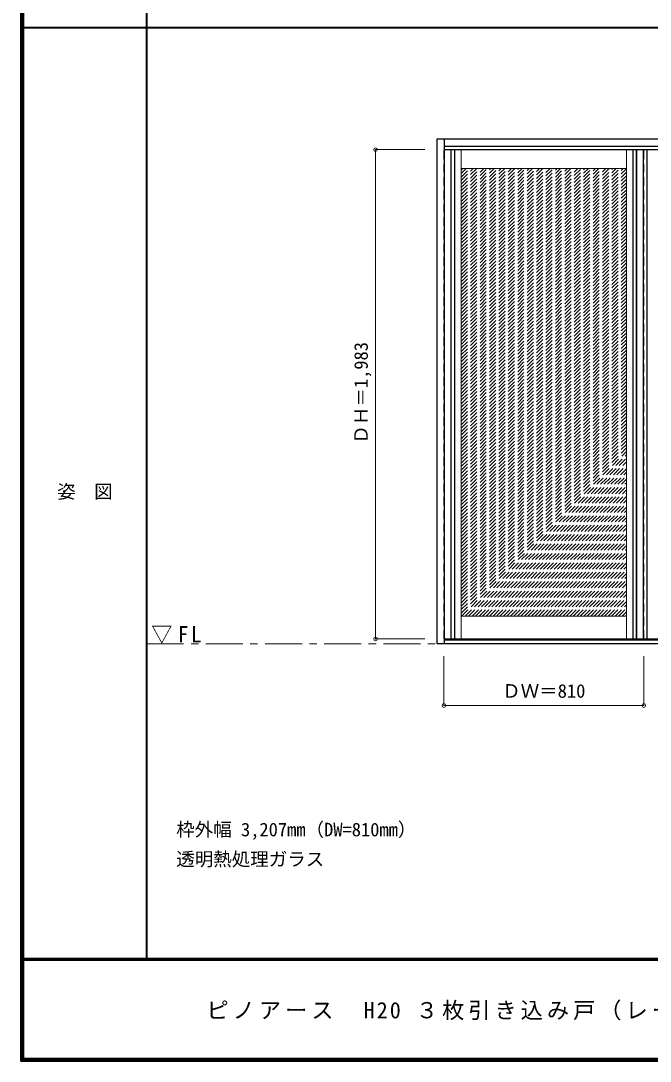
# Model space of a CAD drawing. Units: millimetres, scale not verified. Extents: x -6000 to 5700, y -4307 to 4260.
# Drawn here: x -6000 to -3449, y -4205 to 12 of the extents above; entities that cross this region are included whole.
import ezdxf
from ezdxf.enums import TextEntityAlignment as Align

# ---------------------------------------------------------------- set-up
doc = ezdxf.new("R2010")
doc.units = ezdxf.units.MM
doc.header["$LTSCALE"] = 30
doc.header["$PDMODE"] = 32
doc.header["$PDSIZE"] = 15
doc.linetypes.add('CHAIN1', pattern=[8, 5, -1, 1, -1])
doc.linetypes.add('DASHED1', pattern=[1.8, 1.2, -0.6])
for name, color, linetype, lineweight in [('0-1_通り芯', 7, 'CHAIN1', 18), ('0-2_扉', 3, 'Continuous', 25), ('0-3_仕上げ', 3, 'Continuous', 25), ('0-4_枠', 3, 'Continuous', 25), ('0-B_寸法', 7, 'Continuous', 9), ('0-C_ハッチ', 4, 'DASHED1', 9), ('F-1_枠', 6, 'Continuous', 40)]:
    doc.layers.add(name, color=color, linetype=linetype, lineweight=lineweight)
doc.layers.add('0-A_文字', color=7, linetype='Continuous')
doc.layers.add('F-A_文字', color=7, linetype='Continuous')
doc.styles.add('ＭＳ ゴシック', font='')
doc.styles.get('ＭＳ ゴシック').set_extended_font_data('MS Gothic')

msp = doc.modelspace()

# ---------------------------------------------------------------- linework, layer by layer
at = {"layer": '0-1_通り芯'}
msp.add_line((-5490, -2513.25), (5700, -2513.25), dxfattribs=at)
at = {"layer": '0-2_扉'}
for p, q in [((-4282, -510.25), (-1915, -510.25)), ((-3505, -510.25), (-3505, -2493.25)), ((-4282, -2493.25), (-1915, -2493.25))]:
    msp.add_line(p, q, dxfattribs=at)
at = {"layer": '0-2_扉', "color": 4, "linetype": 'DASHED1', "lineweight": 9}
msp.add_line((-3475, -2493.25), (-3475, -510.25), dxfattribs=at)
msp.add_lwpolyline([(-4282, -2493.25), (-4285, -2493.25), (-4285, -510.25), (-4282, -510.25)], dxfattribs=at)
at = {"layer": '0-3_仕上げ'}
for p, q in [((-4257.5, -510.25), (-4257.5, -2493.25)), ((-4242.5, -510.25), (-4242.5, -2493.25)), ((-3517.5, -2493.25), (-3517.5, -510.25)), ((-3502.5, -2493.25), (-3502.5, -510.25)), ((-3477.5, -510.25), (-3477.5, -2493.25)), ((-3462.5, -510.25), (-3462.5, -2493.25))]:
    msp.add_line(p, q, dxfattribs=at)
at = {"layer": '0-3_仕上げ', "color": 7, "lineweight": 18}
for p, q in [((-4215, -510.25), (-4215, -2493.25)), ((-3545, -2493.25), (-3545, -510.25)), ((-3545, -586.25), (-4215, -586.25)), ((-3545, -2401.25), (-4215, -2401.25))]:
    msp.add_line(p, q, dxfattribs=at)
at = {"layer": '0-4_枠'}
for p, q in [((-4312, -2513.25), (-4312, -466.25)), ((-4312, -466.25), (-1105, -466.25)), ((-4282, -2513.25), (-4282, -466.25)), ((-4282, -496.25), (-1135, -496.25)), ((-1105, -2513.25), (-4312, -2513.25)), ((-1135, -2498.25), (-4282, -2498.25))]:
    msp.add_line(p, q, dxfattribs=at)
at = {"layer": '0-B_寸法', "color": 4}
for p, q in [((-4562, -510.25), (-4362, -510.25)), ((-4562, -510.25), (-4562, -2493.25)), ((-4562, -2493.25), (-4362, -2493.25)), ((-4285, -2763.25), (-4285, -2563.25))]:
    msp.add_line(p, q, dxfattribs=at)
msp.add_lwpolyline([(-4285, -2763.25), (-3475, -2763.25), (-3475, -2563.25)], dxfattribs=at)
at = {"layer": '0-B_寸法'}
for p in [(-4562, -510.25), (-4562, -2493.25), (-4285, -2763.25), (-3475, -2763.25)]:
    msp.add_point(p, dxfattribs=at)
at = {"layer": '0-C_ハッチ'}
for p, q in [((-4215, -607.05), (-4194.2, -586.25)), ((-4215, -621.19), (-4180.06, -586.25)), ((-4215, -649.48), (-4151.77, -586.25)), ((-4215, -663.62), (-4137.63, -586.25)), ((-4215, -635.33), (-4165.92, -586.25)), ((-4215, -592.91), (-4208.34, -586.25)), ((-4215, -677.76), (-4123.49, -586.25)), ((-4215, -691.9), (-4109.35, -586.25)), ((-4215, -720.19), (-4081.06, -586.25)), ((-4215, -734.33), (-4066.92, -586.25)), ((-4215, -706.04), (-4095.21, -586.25)), ((-4215, -748.47), (-4052.78, -586.25)), ((-4215, -762.61), (-4038.64, -586.25)), ((-4215, -790.9), (-4010.35, -586.25)), ((-4215, -805.04), (-3996.21, -586.25)), ((-4215, -776.75), (-4024.5, -586.25)), ((-4215, -819.18), (-3982.07, -586.25)), ((-4215, -833.32), (-3967.93, -586.25)), ((-4215, -861.61), (-3939.64, -586.25)), ((-4215, -875.75), (-3925.5, -586.25)), ((-4215, -847.47), (-3953.78, -586.25)), ((-4215, -889.89), (-3911.36, -586.25)), ((-4215, -904.03), (-3897.22, -586.25)), ((-4215, -932.32), (-3868.93, -586.25)), ((-4215, -918.18), (-3883.07, -586.25)), ((-4215, -946.46), (-3854.79, -586.25)), ((-4215, -960.6), (-3840.65, -586.25)), ((-4215, -974.74), (-3826.51, -586.25)), ((-4215, -1003.03), (-3798.22, -586.25)), ((-4215, -1017.17), (-3784.08, -586.25)), ((-4215, -988.89), (-3812.36, -586.25)), ((-4215, -1031.31), (-3769.94, -586.25)), ((-4215, -1045.46), (-3755.8, -586.25)), ((-4215, -1073.74), (-3727.51, -586.25)), ((-4215, -1087.88), (-3713.37, -586.25)), ((-4215, -1059.6), (-3741.65, -586.25)), ((-4215, -1102.02), (-3699.23, -586.25)), ((-4215, -1116.17), (-3685.08, -586.25)), ((-4215, -1144.45), (-3656.8, -586.25)), ((-4215, -1158.59), (-3642.66, -586.25)), ((-4215, -1130.31), (-3670.94, -586.25)), ((-4215, -1172.73), (-3628.52, -586.25)), ((-4215, -1186.88), (-3614.37, -586.25)), ((-4215, -1215.16), (-3586.09, -586.25)), ((-4215, -1229.3), (-3571.95, -586.25)), ((-4215, -1201.02), (-3600.23, -586.25)), ((-4215, -1243.45), (-3557.81, -586.25)), ((-4215, -1257.59), (-3545, -587.59)), ((-4215, -1271.73), (-3545, -601.73)), ((-4215, -1285.87), (-3545, -615.87)), ((-4215, -1300.01), (-3545, -630.01)), ((-4215, -1314.16), (-3545, -644.16)), ((-4215, -1328.3), (-3545, -658.3)), ((-4215, -1342.44), (-3545, -672.44)), ((-4215, -1356.58), (-3545, -686.58)), ((-4215, -1370.72), (-3545, -700.72)), ((-4215, -1384.87), (-3545, -714.87)), ((-4215, -1399.01), (-3545, -729.01)), ((-4215, -1413.15), (-3545, -743.15)), ((-4215, -1427.29), (-3545, -757.29)), ((-4215, -1441.44), (-3545, -771.44)), ((-4215, -1455.58), (-3545, -785.58)), ((-4215, -1469.72), (-3545, -799.72)), ((-4215, -1483.86), (-3545, -813.86)), ((-4215, -1498), (-3545, -828)), ((-4215, -1512.15), (-3545, -842.15)), ((-4215, -1526.29), (-3545, -856.29)), ((-4215, -1540.43), (-3545, -870.43)), ((-4215, -1554.57), (-3545, -884.57)), ((-4215, -1568.71), (-3545, -898.71)), ((-4215, -1582.86), (-3545, -912.86)), ((-4215, -1597), (-3545, -927)), ((-4215, -1611.14), (-3545, -941.14)), ((-4215, -1625.28), (-3545, -955.28)), ((-4215, -1639.43), (-3545, -969.43)), ((-4215, -1653.57), (-3545, -983.57)), ((-4215, -1667.71), (-3545, -997.71)), ((-4215, -1681.85), (-3545, -1011.85)), ((-4215, -1695.99), (-3545, -1025.99)), ((-4215, -1710.14), (-3545, -1040.14)), ((-4215, -1724.28), (-3545, -1054.28)), ((-4215, -1738.42), (-3545, -1068.42)), ((-4215, -1752.56), (-3545, -1082.56)), ((-4215, -1766.7), (-3545, -1096.7)), ((-4215, -1780.85), (-3545, -1110.85)), ((-4215, -1794.99), (-3545, -1124.99)), ((-4215, -1809.13), (-3545, -1139.13)), ((-4215, -1823.27), (-3545, -1153.27)), ((-4215, -1837.41), (-3545, -1167.41)), ((-4215, -1851.56), (-3545, -1181.56)), ((-4215, -1865.7), (-3545, -1195.7)), ((-4215, -1879.84), (-3545, -1209.84)), ((-4215, -1893.98), (-3545, -1223.98)), ((-4215, -1908.13), (-3545, -1238.13)), ((-4215, -1922.27), (-3545, -1252.27)), ((-4215, -1936.41), (-3545, -1266.41)), ((-4215, -1950.55), (-3545, -1280.55)), ((-4215, -1964.69), (-3545, -1294.69)), ((-4215, -1978.84), (-3545, -1308.84)), ((-4215, -1992.98), (-3545, -1322.98)), ((-4215, -2007.12), (-3545, -1337.12)), ((-4215, -2021.26), (-3545, -1351.26)), ((-4215, -2035.4), (-3545, -1365.4)), ((-4215, -2049.55), (-3545, -1379.55)), ((-4215, -2063.69), (-3545, -1393.69)), ((-4215, -2077.83), (-3545, -1407.83)), ((-4215, -2091.97), (-3545, -1421.97)), ((-4215, -2106.12), (-3545, -1436.12)), ((-4215, -2120.26), (-3545, -1450.26)), ((-4215, -2134.4), (-3545, -1464.4)), ((-4215, -2148.54), (-3545, -1478.54)), ((-4215, -2162.68), (-3545, -1492.68)), ((-4215, -2176.83), (-3545, -1506.83)), ((-4215, -2190.97), (-3545, -1520.97)), ((-4215, -2205.11), (-3545, -1535.11)), ((-4215, -2219.25), (-3545, -1549.25)), ((-4215, -2233.39), (-3545, -1563.39)), ((-4215, -2247.54), (-3545, -1577.54)), ((-4215, -2261.68), (-3545, -1591.68)), ((-4215, -2275.82), (-3545, -1605.82)), ((-4215, -2289.96), (-3545, -1619.96)), ((-4215, -2304.11), (-3545, -1634.11)), ((-4215, -2318.25), (-3545, -1648.25)), ((-4215, -2332.39), (-3545, -1662.39)), ((-4215, -2346.53), (-3545, -1676.53)), ((-4215, -2360.67), (-3545, -1690.67)), ((-4215, -2374.82), (-3545, -1704.82)), ((-4215, -2388.96), (-3545, -1718.96)), ((-4213.15, -2401.25), (-3545, -1733.1)), ((-4199.01, -2401.25), (-3545, -1747.24)), ((-4184.87, -2401.25), (-3545, -1761.38)), ((-4170.72, -2401.25), (-3545, -1775.53)), ((-4156.58, -2401.25), (-3545, -1789.67)), ((-4142.44, -2401.25), (-3545, -1803.81)), ((-4128.3, -2401.25), (-3545, -1817.95)), ((-4114.16, -2401.25), (-3545, -1832.1)), ((-4100.01, -2401.25), (-3545, -1846.24)), ((-4085.87, -2401.25), (-3545, -1860.38)), ((-4071.73, -2401.25), (-3545, -1874.52)), ((-4057.59, -2401.25), (-3545, -1888.66)), ((-4043.44, -2401.25), (-3545, -1902.81)), ((-4029.3, -2401.25), (-3545, -1916.95)), ((-4015.16, -2401.25), (-3545, -1931.09)), ((-4001.02, -2401.25), (-3545, -1945.23)), ((-3986.88, -2401.25), (-3545, -1959.37)), ((-3972.73, -2401.25), (-3545, -1973.52)), ((-3958.59, -2401.25), (-3545, -1987.66)), ((-3944.45, -2401.25), (-3545, -2001.8)), ((-3930.31, -2401.25), (-3545, -2015.94)), ((-3916.17, -2401.25), (-3545, -2030.09)), ((-3902.02, -2401.25), (-3545, -2044.23)), ((-3887.88, -2401.25), (-3545, -2058.37)), ((-3873.74, -2401.25), (-3545, -2072.51)), ((-3859.6, -2401.25), (-3545, -2086.65)), ((-3845.45, -2401.25), (-3545, -2100.8)), ((-3831.31, -2401.25), (-3545, -2114.94)), ((-3817.17, -2401.25), (-3545, -2129.08)), ((-3803.03, -2401.25), (-3545, -2143.22)), ((-3788.89, -2401.25), (-3545, -2157.36)), ((-3774.74, -2401.25), (-3545, -2171.51)), ((-3760.6, -2401.25), (-3545, -2185.65)), ((-3746.46, -2401.25), (-3545, -2199.79)), ((-3732.32, -2401.25), (-3545, -2213.93)), ((-3718.18, -2401.25), (-3545, -2228.08)), ((-3704.03, -2401.25), (-3545, -2242.22)), ((-3689.89, -2401.25), (-3545, -2256.36)), ((-3675.75, -2401.25), (-3545, -2270.5)), ((-3661.61, -2401.25), (-3545, -2284.64)), ((-3647.46, -2401.25), (-3545, -2298.79)), ((-3633.32, -2401.25), (-3545, -2312.93)), ((-3619.18, -2401.25), (-3545, -2327.07)), ((-3605.04, -2401.25), (-3545, -2341.21)), ((-3590.9, -2401.25), (-3545, -2355.35)), ((-3576.75, -2401.25), (-3545, -2369.5)), ((-3562.61, -2401.25), (-3545, -2383.64)), ((-3548.47, -2401.25), (-3545, -2397.78))]:
    msp.add_line(p, q, dxfattribs=at)
at = {"layer": 'F-1_枠'}
for p, q in [((-6000, 4175), (-6000, -4205)), ((-5995, 4175), (-5995, -4205)), ((-5990, 4175), (-5990, -4205)), ((-5490, 4175), (-5490, -3790)), ((-6000, -15.5), (5700, -15.5)), ((5700, -3790), (-6000, -3790)), ((5700, -3795), (-6000, -3795)), ((5700, -4195), (-6000, -4195)), ((5700, -4200), (-6000, -4200)), ((5700, -4205), (-6000, -4205))]:
    msp.add_line(p, q, dxfattribs=at)

# ---------------------------------------------------------------- texts
at = {"layer": '0-1_通り芯', "insert": (-5471.25, -2513.25), "char_height": 65.98, "attachment_point": 7, "style": 'ＭＳ ゴシック'}
msp.add_mtext('\\T1.26;\\W0.95;▽FL', dxfattribs=at)
at = {"layer": '0-A_文字', "style": 'ＭＳ ゴシック'}
for s, p in [('枠外幅 3,207mm（DW=810mm）', (-5370, -3310)), ('透明熱処理ガラス', (-5370, -3430))]:
    msp.add_text(s, height=54.99, dxfattribs=at).set_placement(p, align=Align.BOTTOM_LEFT)
at = {"layer": '0-B_寸法', "style": 'ＭＳ ゴシック'}
msp.add_text('ＤＨ＝1,983', height=54.99, rotation=90, dxfattribs=at).set_placement((-4577, -1702), align=Align.BOTTOM_LEFT)
msp.add_text('ＤＷ＝810', height=54.99, dxfattribs=at).set_placement((-4048.75, -2748.25), align=Align.BOTTOM_LEFT)
at = {"layer": 'F-A_文字', "style": 'ＭＳ ゴシック'}
msp.add_text('姿\u3000図', height=54.99, dxfattribs=at).set_placement((-5852.5, -1940.25), align=Align.BOTTOM_LEFT)
at = {"layer": 'F-A_文字', "insert": (-5247.55, -4040), "char_height": 65.98, "attachment_point": 7, "style": 'ＭＳ ゴシック'}
msp.add_mtext('\\T1.18;ピノアース\u3000H20\\~３枚引き込み戸（レールタイプ）Ｎ－ＷＪ／ＷＳ／ＷＧ／ＷＫ', dxfattribs=at)

doc.saveas('drawing.dxf')
